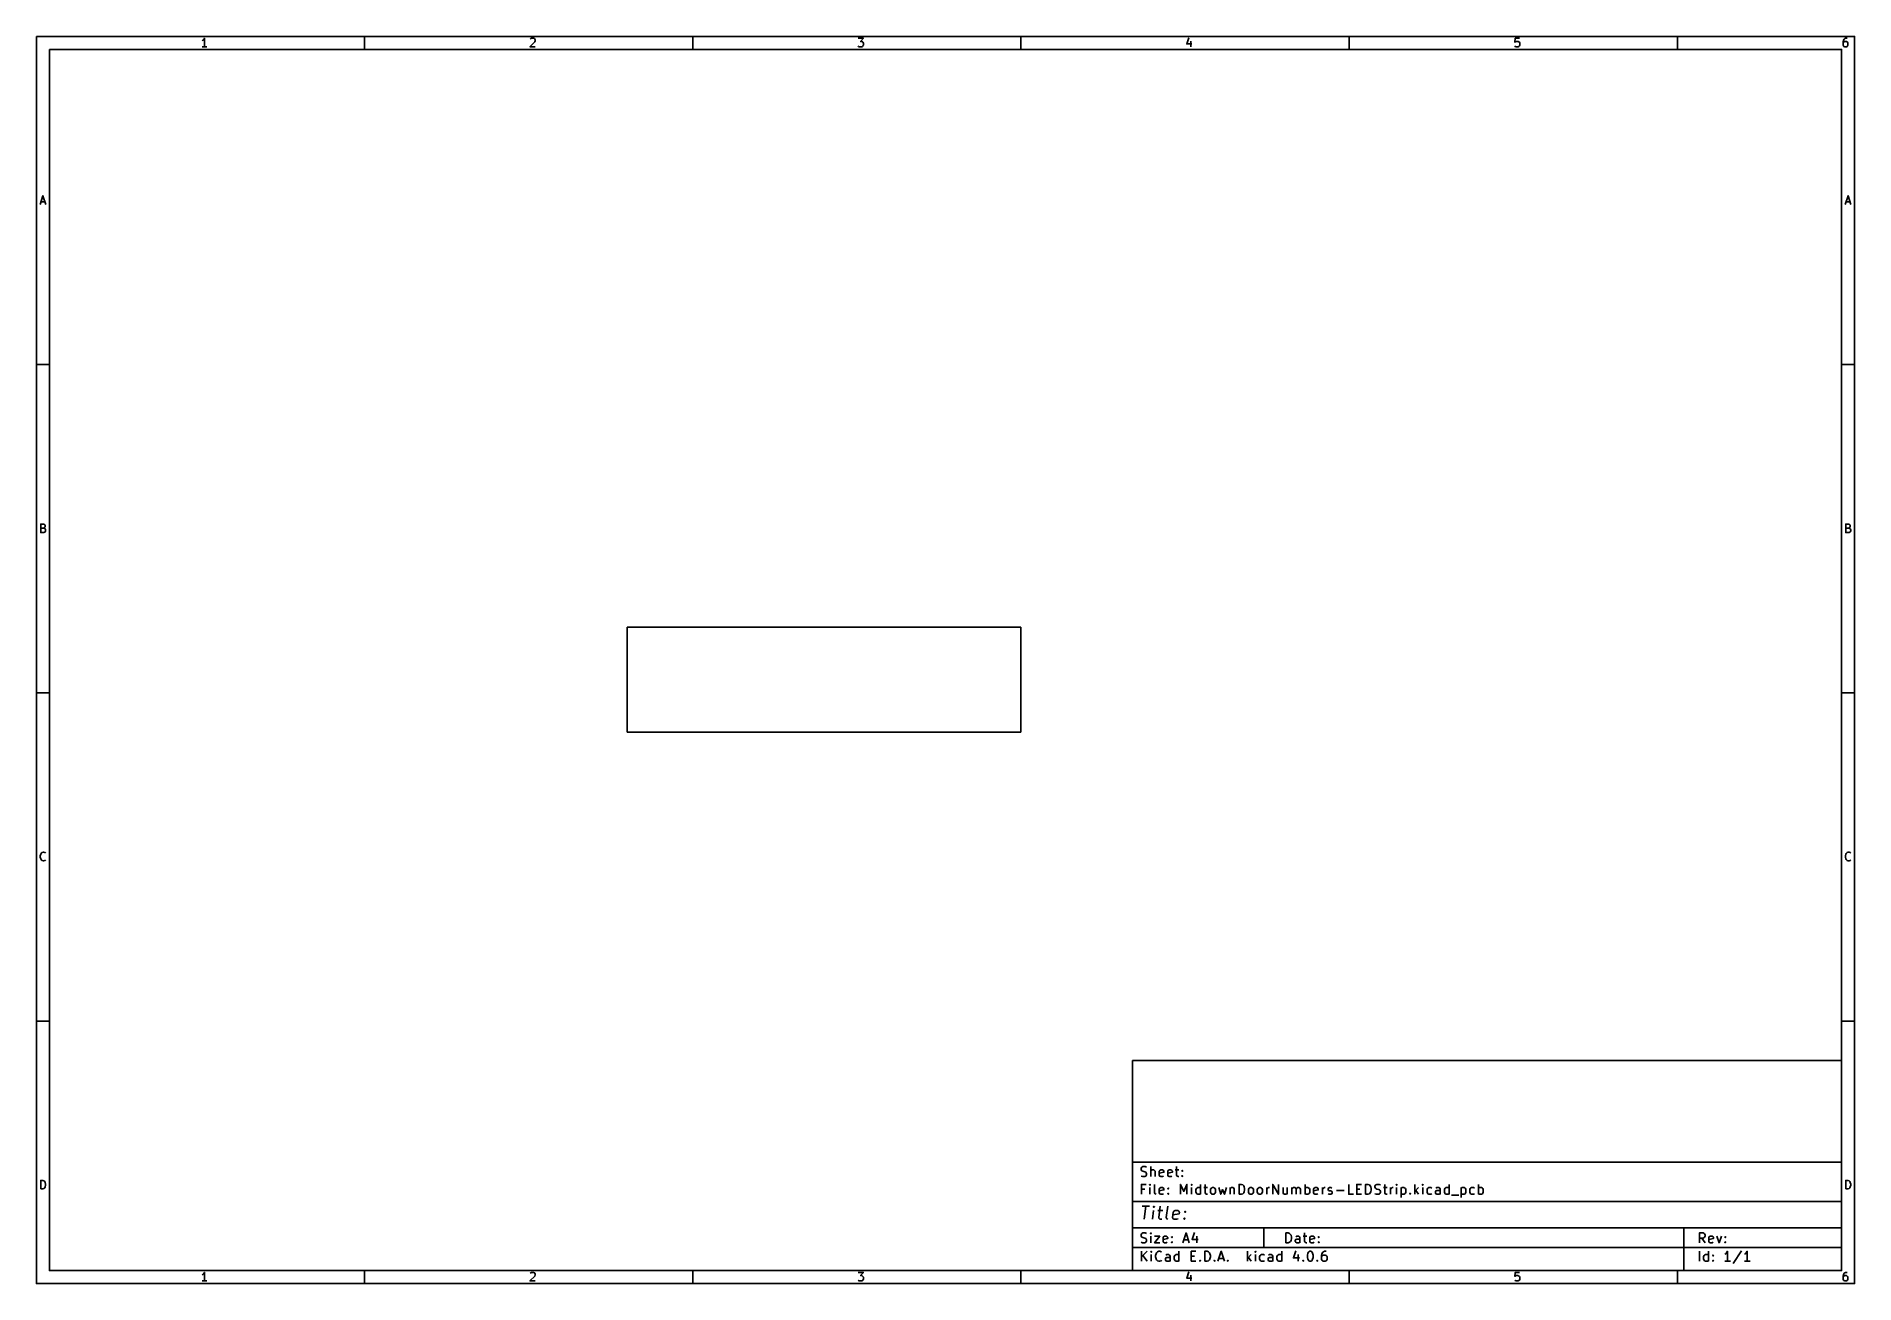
# Model space of a CAD drawing. Extents: x 104 to 2990, y -2062 to -83.
import ezdxf

# ---------------------------------------------------------------- set-up
doc = ezdxf.new("R2010")
doc.units = 0
doc.layers.get('0').update_dxf_attribs({"linetype": 'CONTINUOUS'})

msp = doc.modelspace()

# ---------------------------------------------------------------- linework, layer by layer
at = {"color": 7}
for points in [[(104.166723, -83.166023), (2989.606723, -83.166023), (2989.606723, -2062.408106), (104.166723, -2062.408106)], [(125.000015, -103.999315), (2968.76814, -103.999315), (2968.76814, -2041.574815), (125.000015, -2041.574815)], [(1843.772771, -1708.241883), (2968.773167, -1708.241883), (2968.773167, -2041.57455), (1843.772771, -2041.57455)], [(111.019167, -1912.203883), (111.019167, -1898.657217), (114.247083, -1898.657217), (116.178542, -1899.292217), (117.475, -1900.588675), (118.11, -1901.885133), (118.771458, -1904.451592), (118.771458, -1906.38305), (118.11, -1908.975967), (117.475, -1910.272425), (116.178542, -1911.542425), (114.247083, -1912.203883)], [(2975.636458, -1912.203883), (2975.636458, -1898.657217), (2978.864375, -1898.657217), (2980.795833, -1899.292217), (2982.065833, -1900.588675), (2982.727292, -1901.885133), (2983.362292, -1904.451592), (2983.362292, -1906.38305), (2982.727292, -1908.975967), (2982.065833, -1910.272425), (2980.795833, -1911.542425), (2978.864375, -1912.203883)], [(1970.24625, -1920.5118), (1968.764583, -1919.770967), (1968.02375, -1919.003675), (1967.282917, -1917.522008), (1967.282917, -1913.077008), (1968.02375, -1911.568883), (1968.764583, -1910.82805), (1970.24625, -1910.087217), (1972.46875, -1910.087217), (1973.976875, -1910.82805), (1974.717708, -1911.568883), (1975.458542, -1913.077008), (1975.458542, -1917.522008), (1974.717708, -1919.003675), (1973.976875, -1919.770967), (1972.46875, -1920.5118)], [(2012.658958, -1920.5118), (2012.658958, -1904.874925), (2016.389583, -1904.874925), (2018.612083, -1905.615758), (2020.09375, -1907.123883), (2020.834583, -1908.60555), (2021.575417, -1911.568883), (2021.575417, -1913.817842), (2020.834583, -1916.781175), (2020.09375, -1918.262842), (2018.612083, -1919.770967), (2016.389583, -1920.5118)], [(2030.518333, -1920.5118), (2029.036667, -1919.770967), (2028.295833, -1919.003675), (2027.528542, -1917.522008), (2027.528542, -1913.077008), (2028.295833, -1911.568883), (2029.036667, -1910.82805), (2030.518333, -1910.087217), (2032.740833, -1910.087217), (2034.248958, -1910.82805), (2034.989792, -1911.568883), (2035.730625, -1913.077008), (2035.730625, -1917.522008), (2034.989792, -1919.003675), (2034.248958, -1919.770967), (2032.740833, -1920.5118)], [(2044.647083, -1920.5118), (2043.165417, -1919.770967), (2042.424583, -1919.003675), (2041.68375, -1917.522008), (2041.68375, -1913.077008), (2042.424583, -1911.568883), (2043.165417, -1910.82805), (2044.647083, -1910.087217), (2046.896042, -1910.087217), (2048.377708, -1910.82805), (2049.118542, -1911.568883), (2049.859375, -1913.077008), (2049.859375, -1917.522008), (2049.118542, -1919.003675), (2048.377708, -1919.770967), (2046.896042, -1920.5118)], [(2213.557083, -1920.5118), (2213.557083, -1904.874925), (2217.26125, -1904.874925), (2219.510208, -1905.615758), (2220.991875, -1907.123883), (2221.732708, -1908.60555), (2222.473542, -1911.568883), (2222.473542, -1913.817842), (2221.732708, -1916.781175), (2220.991875, -1918.262842), (2219.510208, -1919.770967), (2217.26125, -1920.5118)], [(2087.059792, -1997.584925), (2087.059792, -1981.974508), (2090.790417, -1981.974508), (2093.012917, -1982.715342), (2094.494583, -1984.197008), (2095.235417, -1985.678675), (2096.002708, -1988.668467), (2096.002708, -1990.890967), (2095.235417, -1993.880758), (2094.494583, -1995.362425), (2093.012917, -1996.844092), (2090.790417, -1997.584925)], [(1958.34, -2026.742008), (1958.34, -2011.131592), (1962.070625, -2011.131592), (1964.293125, -2011.872425), (1965.774792, -2013.354092), (1966.515625, -2014.862217), (1967.282917, -2017.82555), (1967.282917, -2020.04805), (1966.515625, -2023.037842), (1965.774792, -2024.519508), (1964.293125, -2026.001175), (1962.070625, -2026.742008)], [(2125.001042, -2011.131592), (2126.509167, -2011.131592), (2127.990833, -2011.872425), (2128.731667, -2012.613258), (2129.4725, -2014.094925), (2130.213333, -2017.084717), (2130.213333, -2020.815342), (2129.4725, -2023.778675), (2128.731667, -2025.260342), (2127.990833, -2026.001175), (2126.509167, -2026.742008), (2125.001042, -2026.742008), (2123.519375, -2026.001175), (2122.778542, -2025.260342), (2122.037708, -2023.778675), (2121.296875, -2020.815342), (2121.296875, -2017.084717), (2122.037708, -2014.094925), (2122.778542, -2012.613258), (2123.519375, -2011.872425)]]:
    msp.add_lwpolyline(points, close=True, dxfattribs=at)
for points in [[(371.025208, -99.702217), (371.025208, -86.15555), (369.72875, -88.087008), (368.432292, -89.383467), (367.162292, -90.018467)], [(624.99875, -103.988467), (624.99875, -83.165758)], [(887.994583, -87.452008), (888.629583, -86.79055), (889.926042, -86.15555), (893.153958, -86.15555), (894.423958, -86.79055), (895.085417, -87.452008), (895.720417, -88.722008), (895.720417, -90.018467), (895.085417, -91.949925), (887.333125, -99.702217), (895.720417, -99.702217)], [(1145.831042, -103.988467), (1145.831042, -83.165758)], [(1408.165417, -86.15555), (1416.552708, -86.15555), (1412.028333, -91.314925), (1413.98625, -91.314925), (1415.25625, -91.949925), (1415.917708, -92.611383), (1416.552708, -93.881383), (1416.552708, -97.1093), (1415.917708, -98.405758), (1415.25625, -99.040758), (1413.98625, -99.702217), (1410.096875, -99.702217), (1408.826875, -99.040758), (1408.165417, -98.405758)], [(1666.663333, -103.988467), (1666.663333, -83.165758)], [(1932.860625, -85.52055), (1929.659167, -95.177842), (1938.02, -95.177842)], [(2187.495625, -103.988467), (2187.495625, -83.165758)], [(2457.582292, -86.15555), (2451.126458, -86.15555), (2450.491458, -92.611383), (2451.126458, -91.949925), (2452.422917, -91.314925), (2455.650833, -91.314925), (2456.920833, -91.949925), (2457.582292, -92.611383), (2458.217292, -93.881383), (2458.217292, -97.1093), (2457.582292, -98.405758), (2456.920833, -99.040758), (2455.650833, -99.702217), (2452.422917, -99.702217), (2451.126458, -99.040758), (2450.491458, -98.405758)], [(2708.327917, -103.988467), (2708.327917, -83.165758)], [(2977.753125, -86.15555), (2975.186667, -86.15555), (2973.890208, -86.79055), (2973.255208, -87.452008), (2971.95875, -89.383467), (2971.32375, -91.949925), (2971.32375, -97.1093), (2971.95875, -98.405758), (2972.59375, -99.040758), (2973.890208, -99.702217), (2976.483125, -99.702217), (2977.753125, -99.040758), (2978.414583, -98.405758), (2979.049583, -97.1093), (2979.049583, -93.881383), (2978.414583, -92.611383), (2977.753125, -91.949925), (2976.483125, -91.314925), (2973.890208, -91.314925), (2972.59375, -91.949925), (2971.95875, -92.611383), (2971.32375, -93.881383)], [(374.888125, -99.702217), (367.162292, -99.702217)], [(1936.088542, -90.679925), (1936.088542, -99.702217)], [(110.066667, -349.707008), (114.564583, -336.160342), (119.088958, -349.707008)], [(111.336667, -345.817633), (117.7925, -345.817633)], [(2974.6575, -349.707008), (2979.181875, -336.160342), (2983.679792, -349.707008)], [(2975.953958, -345.817633), (2982.409792, -345.817633)], [(104.166458, -603.99805), (124.989167, -603.99805)], [(2989.58, -603.99805), (2968.757292, -603.99805)], [(115.543542, -863.448467), (117.475, -864.083467), (118.11, -864.718467), (118.771458, -866.014925), (118.771458, -867.946383), (118.11, -869.242842), (117.475, -869.877842), (116.178542, -870.5393), (111.019167, -870.5393), (111.019167, -856.992633), (115.543542, -856.992633), (116.84, -857.627633), (117.475, -858.289092), (118.11, -859.559092), (118.11, -860.85555), (117.475, -862.152008), (116.84, -862.787008), (115.543542, -863.448467), (111.019167, -863.448467)], [(2980.134375, -863.448467), (2982.065833, -864.083467), (2982.727292, -864.718467), (2983.362292, -866.014925), (2983.362292, -867.946383), (2982.727292, -869.242842), (2982.065833, -869.877842), (2980.795833, -870.5393), (2975.636458, -870.5393), (2975.636458, -856.992633), (2980.134375, -856.992633), (2981.430833, -857.627633), (2982.065833, -858.289092), (2982.727292, -859.559092), (2982.727292, -860.85555), (2982.065833, -862.152008), (2981.430833, -862.787008), (2980.134375, -863.448467), (2975.636458, -863.448467)], [(1041.664583, -1020.663883), (1041.664583, -1187.324925)], [(1041.664583, -1020.663883), (1666.663333, -1020.663883)], [(1666.663333, -1187.324925), (1666.663333, -1020.663883)], [(104.166458, -1124.830342), (124.989167, -1124.830342)], [(2989.58, -1124.830342), (2968.757292, -1124.830342)], [(1041.664583, -1187.324925), (1666.663333, -1187.324925)], [(118.771458, -1390.075133), (118.11, -1390.710133), (116.178542, -1391.371592), (114.882083, -1391.371592), (112.950625, -1390.710133), (111.680625, -1389.440133), (111.019167, -1388.143675), (110.384167, -1385.550758), (110.384167, -1383.6193), (111.019167, -1381.052842), (111.680625, -1379.756383), (112.950625, -1378.459925), (114.882083, -1377.824925), (116.178542, -1377.824925), (118.11, -1378.459925), (118.771458, -1379.121383)], [(2983.362292, -1390.075133), (2982.727292, -1390.710133), (2980.795833, -1391.371592), (2979.499375, -1391.371592), (2977.567917, -1390.710133), (2976.271458, -1389.440133), (2975.636458, -1388.143675), (2974.975, -1385.550758), (2974.975, -1383.6193), (2975.636458, -1381.052842), (2976.271458, -1379.756383), (2977.567917, -1378.459925), (2979.499375, -1377.824925), (2980.795833, -1377.824925), (2982.727292, -1378.459925), (2983.362292, -1379.121383)], [(104.166458, -1645.662633), (124.989167, -1645.662633)], [(2989.58, -1645.662633), (2968.757292, -1645.662633)], [(1843.748958, -1869.685342), (2968.757292, -1869.685342)], [(1857.163333, -1891.645758), (1859.385833, -1892.386592), (1863.116458, -1892.386592), (1864.598125, -1891.645758), (1865.338958, -1890.878467), (1866.079792, -1889.3968), (1866.079792, -1887.915133), (1865.338958, -1886.433467), (1864.598125, -1885.692633), (1863.116458, -1884.9518), (1860.126667, -1884.184508), (1858.645, -1883.443675), (1857.904167, -1882.702842), (1857.163333, -1881.221175), (1857.163333, -1879.739508), (1857.904167, -1878.231383), (1858.645, -1877.49055), (1860.126667, -1876.749717), (1863.857292, -1876.749717), (1866.079792, -1877.49055)], [(1872.77375, -1892.386592), (1872.77375, -1876.749717)], [(1879.467708, -1892.386592), (1879.467708, -1884.184508), (1878.726875, -1882.702842), (1877.245208, -1881.962008), (1875.022708, -1881.962008), (1873.514583, -1882.702842), (1872.77375, -1883.443675)], [(1892.855625, -1891.645758), (1891.373958, -1892.386592), (1888.410625, -1892.386592), (1886.9025, -1891.645758), (1886.161667, -1890.137633), (1886.161667, -1884.184508), (1886.9025, -1882.702842), (1888.410625, -1881.962008), (1891.373958, -1881.962008), (1892.855625, -1882.702842), (1893.622917, -1884.184508), (1893.622917, -1885.692633), (1886.161667, -1887.1743)], [(1906.27, -1891.645758), (1904.761875, -1892.386592), (1901.798542, -1892.386592), (1900.316875, -1891.645758), (1899.576042, -1890.137633), (1899.576042, -1884.184508), (1900.316875, -1882.702842), (1901.798542, -1881.962008), (1904.761875, -1881.962008), (1906.27, -1882.702842), (1907.010833, -1884.184508), (1907.010833, -1885.692633), (1899.576042, -1887.1743)], [(1911.455833, -1881.962008), (1917.408958, -1881.962008)], [(1913.704792, -1876.749717), (1913.704792, -1890.137633), (1914.445625, -1891.645758), (1915.927292, -1892.386592), (1917.408958, -1892.386592)], [(1922.62125, -1882.702842), (1923.362083, -1883.443675), (1922.62125, -1884.184508), (1921.880417, -1883.443675), (1922.62125, -1882.702842), (1922.62125, -1884.184508)], [(1922.62125, -1890.878467), (1923.362083, -1891.645758), (1922.62125, -1892.386592), (1921.880417, -1891.645758), (1922.62125, -1890.878467), (1922.62125, -1892.386592)], [(1843.748958, -1932.179925), (2968.757292, -1932.179925)], [(1857.904167, -1920.5118), (1857.904167, -1904.874925), (1865.338958, -1904.874925)], [(1863.116458, -1912.309717), (1857.904167, -1912.309717)], [(1871.292083, -1904.874925), (1870.55125, -1905.615758), (1871.292083, -1906.356592), (1872.032917, -1905.615758), (1871.292083, -1904.874925), (1871.292083, -1906.356592)], [(1871.292083, -1920.5118), (1871.292083, -1910.087217)], [(1880.949375, -1920.5118), (1879.467708, -1919.770967), (1878.726875, -1918.262842), (1878.726875, -1904.874925)], [(1892.855625, -1919.770967), (1891.373958, -1920.5118), (1888.410625, -1920.5118), (1886.9025, -1919.770967), (1886.161667, -1918.262842), (1886.161667, -1912.309717), (1886.9025, -1910.82805), (1888.410625, -1910.087217), (1891.373958, -1910.087217), (1892.855625, -1910.82805), (1893.622917, -1912.309717), (1893.622917, -1913.817842), (1886.161667, -1915.299508)], [(1900.316875, -1910.82805), (1901.057708, -1911.568883), (1900.316875, -1912.309717), (1899.576042, -1911.568883), (1900.316875, -1910.82805), (1900.316875, -1912.309717)], [(1900.316875, -1919.003675), (1901.057708, -1919.770967), (1900.316875, -1920.5118), (1899.576042, -1919.770967), (1900.316875, -1919.003675), (1900.316875, -1920.5118)], [(1919.657917, -1920.5118), (1919.657917, -1904.874925), (1924.870208, -1916.040342), (1930.056042, -1904.874925), (1930.056042, -1920.5118)], [(1937.517292, -1904.874925), (1936.776458, -1905.615758), (1937.517292, -1906.356592), (1938.258125, -1905.615758), (1937.517292, -1904.874925), (1937.517292, -1906.356592)], [(1937.517292, -1920.5118), (1937.517292, -1910.087217)], [(1951.646042, -1919.770967), (1950.164375, -1920.5118), (1947.174583, -1920.5118), (1945.692917, -1919.770967), (1944.952083, -1919.003675), (1944.21125, -1917.522008), (1944.21125, -1913.077008), (1944.952083, -1911.568883), (1945.692917, -1910.82805), (1947.174583, -1910.087217), (1950.164375, -1910.087217), (1951.646042, -1910.82805)], [(1951.646042, -1920.5118), (1951.646042, -1904.874925)], [(1956.858333, -1910.087217), (1962.811458, -1910.087217)], [(1959.080833, -1904.874925), (1959.080833, -1918.262842), (1959.821667, -1919.770967), (1961.329792, -1920.5118), (1962.811458, -1920.5118)], [(1980.670833, -1910.087217), (1983.634167, -1920.5118), (1986.623958, -1913.077008), (1989.587292, -1920.5118), (1992.577083, -1910.087217)], [(1998.530208, -1910.087217), (1998.530208, -1920.5118)], [(1998.530208, -1911.568883), (1999.271042, -1910.82805), (2000.752708, -1910.087217), (2002.975208, -1910.087217), (2004.483333, -1910.82805), (2005.224167, -1912.309717), (2005.224167, -1920.5118)], [(2056.553333, -1920.5118), (2056.553333, -1910.087217)], [(2056.553333, -1913.077008), (2057.294167, -1911.568883), (2058.035, -1910.82805), (2059.543125, -1910.087217), (2061.024792, -1910.087217)], [(2066.237083, -1920.5118), (2066.237083, -1904.874925), (2075.153542, -1920.5118), (2075.153542, -1904.874925)], [(2082.588333, -1910.087217), (2082.588333, -1918.262842), (2083.355625, -1919.770967), (2084.837292, -1920.5118), (2087.059792, -1920.5118), (2088.541458, -1919.770967), (2089.282292, -1919.003675)], [(2089.282292, -1910.087217), (2089.282292, -1920.5118)], [(2096.743542, -1920.5118), (2096.743542, -1910.087217)], [(2096.743542, -1911.568883), (2097.484375, -1910.82805), (2098.966042, -1910.087217), (2101.188542, -1910.087217), (2102.696667, -1910.82805), (2103.4375, -1912.309717), (2103.4375, -1920.5118)], [(2103.4375, -1912.309717), (2104.178333, -1910.82805), (2105.66, -1910.087217), (2107.908958, -1910.087217), (2109.390625, -1910.82805), (2110.131458, -1912.309717), (2110.131458, -1920.5118)], [(2117.56625, -1920.5118), (2117.56625, -1904.874925)], [(2117.56625, -1910.82805), (2119.047917, -1910.087217), (2122.037708, -1910.087217), (2123.519375, -1910.82805), (2124.260208, -1911.568883), (2125.001042, -1913.077008), (2125.001042, -1917.522008), (2124.260208, -1919.003675), (2123.519375, -1919.770967), (2122.037708, -1920.5118), (2119.047917, -1920.5118), (2117.56625, -1919.770967)], [(2137.648125, -1919.770967), (2136.166458, -1920.5118), (2133.203125, -1920.5118), (2131.695, -1919.770967), (2130.954167, -1918.262842), (2130.954167, -1912.309717), (2131.695, -1910.82805), (2133.203125, -1910.087217), (2136.166458, -1910.087217), (2137.648125, -1910.82805), (2138.415417, -1912.309717), (2138.415417, -1913.817842), (2130.954167, -1915.299508)], [(2145.109375, -1920.5118), (2145.109375, -1910.087217)], [(2145.109375, -1913.077008), (2145.850208, -1911.568883), (2146.591042, -1910.82805), (2148.072708, -1910.087217), (2149.554375, -1910.087217)], [(2154.025833, -1919.770967), (2155.5075, -1920.5118), (2158.497292, -1920.5118), (2159.978958, -1919.770967), (2160.719792, -1918.262842), (2160.719792, -1917.522008), (2159.978958, -1916.040342), (2158.497292, -1915.299508), (2156.248333, -1915.299508), (2154.766667, -1914.558675), (2154.025833, -1913.077008), (2154.025833, -1912.309717), (2154.766667, -1910.82805), (2156.248333, -1910.087217), (2158.497292, -1910.087217), (2159.978958, -1910.82805)], [(2167.41375, -1914.558675), (2179.32, -1914.558675)], [(2194.216042, -1920.5118), (2186.754792, -1920.5118), (2186.754792, -1904.874925)], [(2206.863125, -1920.5118), (2199.401875, -1920.5118), (2199.401875, -1904.874925), (2206.863125, -1904.874925)], [(2199.401875, -1912.309717), (2204.614167, -1912.309717)], [(2228.426667, -1919.770967), (2230.675625, -1920.5118), (2234.379792, -1920.5118), (2235.861458, -1919.770967), (2236.62875, -1919.003675), (2237.369583, -1917.522008), (2237.369583, -1916.040342), (2236.62875, -1914.558675), (2235.861458, -1913.817842), (2234.379792, -1913.077008), (2231.416458, -1912.309717), (2229.908333, -1911.568883), (2229.1675, -1910.82805), (2228.426667, -1909.346383), (2228.426667, -1907.864717), (2229.1675, -1906.356592), (2229.908333, -1905.615758), (2231.416458, -1904.874925), (2235.120625, -1904.874925), (2237.369583, -1905.615758)], [(2241.814583, -1910.087217), (2247.767708, -1910.087217)], [(2244.063542, -1904.874925), (2244.063542, -1918.262842), (2244.804375, -1919.770967), (2246.286042, -1920.5118), (2247.767708, -1920.5118)], [(2252.98, -1920.5118), (2252.98, -1910.087217)], [(2252.98, -1913.077008), (2253.720833, -1911.568883), (2254.461667, -1910.82805), (2255.969792, -1910.087217), (2257.451458, -1910.087217)], [(2262.66375, -1904.874925), (2261.922917, -1905.615758), (2262.66375, -1906.356592), (2263.404583, -1905.615758), (2262.66375, -1904.874925), (2262.66375, -1906.356592)], [(2262.66375, -1920.5118), (2262.66375, -1910.087217)], [(2270.098542, -1910.087217), (2270.098542, -1925.724092)], [(2270.098542, -1910.82805), (2271.580208, -1910.087217), (2274.57, -1910.087217), (2276.051667, -1910.82805), (2276.7925, -1911.568883), (2277.533333, -1913.077008), (2277.533333, -1917.522008), (2276.7925, -1919.003675), (2276.051667, -1919.770967), (2274.57, -1920.5118), (2271.580208, -1920.5118), (2270.098542, -1919.770967)], [(2284.227292, -1919.003675), (2284.968125, -1919.770967), (2284.227292, -1920.5118), (2283.486458, -1919.770967), (2284.227292, -1919.003675), (2284.227292, -1920.5118)], [(2291.688542, -1920.5118), (2291.688542, -1904.874925)], [(2297.641667, -1910.087217), (2291.688542, -1916.040342)], [(2293.170208, -1914.558675), (2297.641667, -1920.5118)], [(2304.335625, -1904.874925), (2303.568333, -1905.615758), (2304.335625, -1906.356592), (2305.076458, -1905.615758), (2304.335625, -1904.874925), (2304.335625, -1906.356592)], [(2304.335625, -1920.5118), (2304.335625, -1910.087217)], [(2318.464375, -1919.770967), (2316.982708, -1920.5118), (2313.992917, -1920.5118), (2312.51125, -1919.770967), (2311.770417, -1919.003675), (2311.029583, -1917.522008), (2311.029583, -1913.077008), (2311.770417, -1911.568883), (2312.51125, -1910.82805), (2313.992917, -1910.087217), (2316.982708, -1910.087217), (2318.464375, -1910.82805)], [(2331.852292, -1919.770967), (2330.370625, -1920.5118), (2326.64, -1920.5118), (2325.158333, -1919.770967), (2324.4175, -1918.262842), (2324.4175, -1916.781175), (2325.158333, -1915.299508), (2326.64, -1914.558675), (2330.370625, -1914.558675), (2331.852292, -1913.817842)], [(2331.852292, -1920.5118), (2331.852292, -1912.309717), (2331.111458, -1910.82805), (2329.629792, -1910.087217), (2326.64, -1910.087217), (2325.158333, -1910.82805)], [(2345.981042, -1919.770967), (2344.499375, -1920.5118), (2341.536042, -1920.5118), (2340.027917, -1919.770967), (2339.287083, -1919.003675), (2338.54625, -1917.522008), (2338.54625, -1913.077008), (2339.287083, -1911.568883), (2340.027917, -1910.82805), (2341.536042, -1910.087217), (2344.499375, -1910.087217), (2345.981042, -1910.82805)], [(2345.981042, -1920.5118), (2345.981042, -1904.874925)], [(2349.711667, -1921.993467), (2361.617917, -1921.993467)], [(2365.348542, -1910.087217), (2365.348542, -1925.724092)], [(2365.348542, -1910.82805), (2366.830208, -1910.087217), (2369.793542, -1910.087217), (2371.301667, -1910.82805), (2372.0425, -1911.568883), (2372.783333, -1913.077008), (2372.783333, -1917.522008), (2372.0425, -1919.003675), (2371.301667, -1919.770967), (2369.793542, -1920.5118), (2366.830208, -1920.5118), (2365.348542, -1919.770967)], [(2386.17125, -1919.770967), (2384.689583, -1920.5118), (2381.699792, -1920.5118), (2380.218125, -1919.770967), (2379.477292, -1919.003675), (2378.736458, -1917.522008), (2378.736458, -1913.077008), (2379.477292, -1911.568883), (2380.218125, -1910.82805), (2381.699792, -1910.087217), (2384.689583, -1910.087217), (2386.17125, -1910.82805)], [(2392.865208, -1920.5118), (2392.865208, -1904.874925)], [(2392.865208, -1910.82805), (2394.346875, -1910.087217), (2397.336667, -1910.087217), (2398.818333, -1910.82805), (2399.559167, -1911.568883), (2400.3, -1913.077008), (2400.3, -1917.522008), (2399.559167, -1919.003675), (2398.818333, -1919.770967), (2397.336667, -1920.5118), (2394.346875, -1920.5118), (2392.865208, -1919.770967)], [(1858.883125, -1939.535342), (1870.789375, -1939.535342)], [(1862.243333, -1960.35805), (1864.83625, -1939.535342)], [(1875.128542, -1960.35805), (1876.874792, -1946.467425)], [(1877.747917, -1939.535342), (1876.610208, -1940.5143), (1877.483333, -1941.519717), (1878.594583, -1940.5143), (1877.747917, -1939.535342), (1877.483333, -1941.519717)], [(1883.806875, -1946.467425), (1891.744375, -1946.467425)], [(1887.669792, -1939.535342), (1885.420833, -1957.394717), (1886.161667, -1959.379092), (1888.040208, -1960.35805), (1890.024583, -1960.35805)], [(1899.946458, -1960.35805), (1898.067917, -1959.379092), (1897.327083, -1957.394717), (1899.576042, -1939.535342)], [(1915.927292, -1959.379092), (1913.837083, -1960.35805), (1909.868333, -1960.35805), (1907.989792, -1959.379092), (1907.248958, -1957.394717), (1908.254375, -1949.457217), (1909.471458, -1947.472842), (1911.588125, -1946.467425), (1915.556875, -1946.467425), (1917.408958, -1947.472842), (1918.17625, -1949.457217), (1917.911667, -1951.441592), (1907.751667, -1953.425967)], [(1925.981458, -1958.373675), (1926.854583, -1959.379092), (1925.716875, -1960.35805), (1924.870208, -1959.379092), (1925.981458, -1958.373675), (1925.716875, -1960.35805)], [(1927.330833, -1947.472842), (1928.203958, -1948.4518), (1927.092708, -1949.457217), (1926.219583, -1948.4518), (1927.330833, -1947.472842), (1927.092708, -1949.457217)], [(1843.748958, -1973.8518), (2968.757292, -1973.8518)], [(1857.163333, -1996.844092), (1859.385833, -1997.584925), (1863.116458, -1997.584925), (1864.598125, -1996.844092), (1865.338958, -1996.103258), (1866.079792, -1994.621592), (1866.079792, -1993.113467), (1865.338958, -1991.6318), (1864.598125, -1990.890967), (1863.116458, -1990.150133), (1860.126667, -1989.4093), (1858.645, -1988.668467), (1857.904167, -1987.927633), (1857.163333, -1986.419508), (1857.163333, -1984.937842), (1857.904167, -1983.456175), (1858.645, -1982.715342), (1860.126667, -1981.974508), (1863.857292, -1981.974508), (1866.079792, -1982.715342)], [(1872.77375, -1981.974508), (1872.032917, -1982.715342), (1872.77375, -1983.456175), (1873.514583, -1982.715342), (1872.77375, -1981.974508), (1872.77375, -1983.456175)], [(1872.77375, -1997.584925), (1872.77375, -1987.160342)], [(1878.726875, -1987.160342), (1886.9025, -1987.160342), (1878.726875, -1997.584925), (1886.9025, -1997.584925)], [(1898.80875, -1996.844092), (1897.327083, -1997.584925), (1894.36375, -1997.584925), (1892.855625, -1996.844092), (1892.114792, -1995.362425), (1892.114792, -1989.4093), (1892.855625, -1987.927633), (1894.36375, -1987.160342), (1897.327083, -1987.160342), (1898.80875, -1987.927633), (1899.576042, -1989.4093), (1899.576042, -1990.890967), (1892.114792, -1992.372633)], [(1906.27, -1987.927633), (1907.010833, -1988.668467), (1906.27, -1989.4093), (1905.502708, -1988.668467), (1906.27, -1987.927633), (1906.27, -1989.4093)], [(1923.362083, -1997.584925), (1928.574375, -1981.974508), (1933.786667, -1997.584925)], [(1941.962292, -1981.207217), (1938.258125, -1992.372633), (1947.915417, -1992.372633)], [(1945.692917, -1987.160342), (1945.692917, -1997.584925)], [(2052.081875, -1973.8518), (2052.081875, -2005.099092)], [(2109.390625, -1996.844092), (2107.908958, -1997.584925), (2104.178333, -1997.584925), (2102.696667, -1996.844092), (2101.955833, -1995.362425), (2101.955833, -1993.880758), (2102.696667, -1992.372633), (2104.178333, -1991.6318), (2107.908958, -1991.6318), (2109.390625, -1990.890967)], [(2109.390625, -1997.584925), (2109.390625, -1989.4093), (2108.649792, -1987.927633), (2107.141667, -1987.160342), (2104.178333, -1987.160342), (2102.696667, -1987.927633)], [(2114.602917, -1987.160342), (2120.556042, -1987.160342)], [(2116.825417, -1981.974508), (2116.825417, -1995.362425), (2117.56625, -1996.844092), (2119.047917, -1997.584925), (2120.556042, -1997.584925)], [(2131.695, -1996.844092), (2130.213333, -1997.584925), (2127.25, -1997.584925), (2125.741875, -1996.844092), (2125.001042, -1995.362425), (2125.001042, -1989.4093), (2125.741875, -1987.927633), (2127.25, -1987.160342), (2130.213333, -1987.160342), (2131.695, -1987.927633), (2132.462292, -1989.4093), (2132.462292, -1990.890967), (2125.001042, -1992.372633)], [(2139.15625, -1987.927633), (2139.897083, -1988.668467), (2139.15625, -1989.4093), (2138.415417, -1988.668467), (2139.15625, -1987.927633), (2139.15625, -1989.4093)], [(2718.7525, -1973.8518), (2718.7525, -2041.558675)], [(2743.305833, -1997.584925), (2743.305833, -1981.974508), (2749.258958, -1981.974508), (2750.740625, -1982.715342), (2751.507917, -1983.456175), (2752.24875, -1984.937842), (2752.24875, -1987.160342), (2751.507917, -1988.668467), (2750.740625, -1989.4093), (2749.258958, -1990.150133), (2743.305833, -1990.150133)], [(2752.24875, -1997.584925), (2747.036458, -1990.150133)], [(2764.895833, -1996.844092), (2763.414167, -1997.584925), (2760.424375, -1997.584925), (2758.942708, -1996.844092), (2758.201875, -1995.362425), (2758.201875, -1989.4093), (2758.942708, -1987.927633), (2760.424375, -1987.160342), (2763.414167, -1987.160342), (2764.895833, -1987.927633), (2765.636667, -1989.4093), (2765.636667, -1990.890967), (2758.201875, -1992.372633)], [(2770.848958, -1987.160342), (2774.553125, -1997.584925), (2778.28375, -1987.160342)], [(2784.236875, -1987.927633), (2784.977708, -1988.668467), (2784.236875, -1989.4093), (2783.496042, -1988.668467), (2784.236875, -1987.927633), (2784.236875, -1989.4093)], [(1843.748958, -2005.099092), (2968.757292, -2005.099092)], [(1857.904167, -2026.742008), (1857.904167, -2011.131592)], [(1866.820625, -2011.131592), (1857.904167, -2020.04805)], [(1866.820625, -2026.742008), (1860.126667, -2017.82555)], [(1873.514583, -2011.131592), (1872.77375, -2011.872425), (1873.514583, -2012.613258), (1874.255417, -2011.872425), (1873.514583, -2011.131592), (1873.514583, -2012.613258)], [(1873.514583, -2026.742008), (1873.514583, -2016.343883)], [(1889.892292, -2025.260342), (1889.151458, -2026.001175), (1886.9025, -2026.742008), (1885.420833, -2026.742008), (1883.198333, -2026.001175), (1881.716667, -2024.519508), (1880.949375, -2023.037842), (1880.208542, -2020.04805), (1880.208542, -2017.82555), (1880.949375, -2014.862217), (1881.716667, -2013.354092), (1883.198333, -2011.872425), (1885.420833, -2011.131592), (1886.9025, -2011.131592), (1889.151458, -2011.872425), (1889.892292, -2012.613258)], [(1903.280208, -2026.742008), (1903.280208, -2018.566383), (1902.539375, -2017.084717), (1901.057708, -2016.343883), (1898.067917, -2016.343883), (1896.58625, -2017.084717)], [(1906.27, -1996.103258), (1907.010833, -1996.844092), (1906.27, -1997.584925), (1905.502708, -1996.844092), (1906.27, -1996.103258), (1906.27, -1997.584925)], [(1917.408958, -2026.001175), (1915.927292, -2026.742008), (1912.963958, -2026.742008), (1911.455833, -2026.001175), (1910.715, -2025.260342), (1909.974167, -2023.778675), (1909.974167, -2019.307217), (1910.715, -2017.82555), (1911.455833, -2017.084717), (1912.963958, -2016.343883), (1915.927292, -2016.343883), (1917.408958, -2017.084717)], [(1917.408958, -2026.742008), (1917.408958, -2011.131592)], [(1924.870208, -1993.113467), (1932.305, -1993.113467)], [(1944.21125, -2026.742008), (1936.776458, -2026.742008), (1936.776458, -2011.131592), (1944.21125, -2011.131592)], [(1936.776458, -2018.566383), (1941.962292, -2018.566383)], [(1979.189167, -2026.742008), (1984.375, -2011.131592), (1989.587292, -2026.742008)], [(2026.046875, -2026.742008), (2026.046875, -2011.131592)], [(2032, -2016.343883), (2026.046875, -2022.297008)], [(2038.693958, -2011.131592), (2037.953125, -2011.872425), (2038.693958, -2012.613258), (2039.434792, -2011.872425), (2038.693958, -2011.131592), (2038.693958, -2012.613258)], [(2038.693958, -2026.742008), (2038.693958, -2016.343883)], [(2052.849167, -2026.001175), (2051.341042, -2026.742008), (2048.377708, -2026.742008), (2046.896042, -2026.001175), (2046.12875, -2025.260342), (2045.387917, -2023.778675), (2045.387917, -2019.307217), (2046.12875, -2017.82555), (2046.896042, -2017.084717), (2048.377708, -2016.343883), (2051.341042, -2016.343883), (2052.849167, -2017.084717)], [(2066.237083, -2026.742008), (2066.237083, -2018.566383), (2065.49625, -2017.084717), (2063.988125, -2016.343883), (2061.024792, -2016.343883), (2059.543125, -2017.084717)], [(2080.365833, -2026.001175), (2078.884167, -2026.742008), (2075.894375, -2026.742008), (2074.412708, -2026.001175), (2073.671875, -2025.260342), (2072.931042, -2023.778675), (2072.931042, -2019.307217), (2073.671875, -2017.82555), (2074.412708, -2017.084717), (2075.894375, -2016.343883), (2078.884167, -2016.343883), (2080.365833, -2017.084717)], [(2080.365833, -2026.742008), (2080.365833, -2011.131592)], [(2102.696667, -2010.390758), (2098.966042, -2021.556175), (2108.649792, -2021.556175)], [(2106.400833, -2016.343883), (2106.400833, -2026.742008)], [(2139.15625, -1996.103258), (2139.897083, -1996.844092), (2139.15625, -1997.584925), (2138.415417, -1996.844092), (2139.15625, -1996.103258), (2139.15625, -1997.584925)], [(2151.0625, -2011.131592), (2148.072708, -2011.131592), (2146.591042, -2011.872425), (2145.850208, -2012.613258), (2144.342083, -2014.862217), (2143.60125, -2017.82555), (2143.60125, -2023.778675), (2144.342083, -2025.260342), (2145.109375, -2026.001175), (2146.591042, -2026.742008), (2149.554375, -2026.742008), (2151.0625, -2026.001175), (2151.803333, -2025.260342), (2152.544167, -2023.778675), (2152.544167, -2020.04805), (2151.803333, -2018.566383), (2151.0625, -2017.82555), (2149.554375, -2017.084717), (2146.591042, -2017.084717), (2145.109375, -2017.82555), (2144.342083, -2018.566383), (2143.60125, -2020.04805)], [(2743.305833, -2026.742008), (2743.305833, -2011.131592)], [(2757.461042, -2026.001175), (2755.952917, -2026.742008), (2752.989583, -2026.742008), (2751.507917, -2026.001175), (2750.740625, -2025.260342), (2749.999792, -2023.778675), (2749.999792, -2019.307217), (2750.740625, -2017.82555), (2751.507917, -2017.084717), (2752.989583, -2016.343883), (2755.952917, -2016.343883), (2757.461042, -2017.084717)], [(2757.461042, -2026.742008), (2757.461042, -2011.131592)], [(2764.895833, -2017.084717), (2765.636667, -2017.82555), (2764.895833, -2018.566383), (2764.155, -2017.82555), (2764.895833, -2017.084717), (2764.895833, -2018.566383)], [(2784.236875, -1996.103258), (2784.977708, -1996.844092), (2784.236875, -1997.584925), (2783.496042, -1996.844092), (2784.236875, -1996.103258), (2784.236875, -1997.584925)], [(2787.9675, -2026.742008), (2787.9675, -2011.131592), (2786.459375, -2013.354092), (2784.977708, -2014.862217), (2783.496042, -2015.60305)], [(2810.271875, -2010.390758), (2796.883958, -2030.472633)], [(2819.214792, -2026.742008), (2819.214792, -2011.131592), (2817.706667, -2013.354092), (2816.225, -2014.862217), (2814.743333, -2015.60305)], [(371.025208, -2058.095133), (371.025208, -2044.574925), (369.72875, -2046.506383), (368.432292, -2047.776383), (367.162292, -2048.437842)], [(624.99875, -2041.558675), (624.99875, -2062.381383)], [(887.994583, -2045.844925), (888.629583, -2045.209925), (889.926042, -2044.574925), (893.153958, -2044.574925), (894.423958, -2045.209925), (895.085417, -2045.844925), (895.720417, -2047.141383), (895.720417, -2048.437842), (895.085417, -2050.3693), (887.333125, -2058.095133), (895.720417, -2058.095133)], [(1145.831042, -2041.558675), (1145.831042, -2062.381383)], [(1408.165417, -2044.574925), (1416.552708, -2044.574925), (1412.028333, -2049.707842), (1413.98625, -2049.707842), (1415.25625, -2050.3693), (1415.917708, -2051.0043), (1416.552708, -2052.300758), (1416.552708, -2055.528675), (1415.917708, -2056.825133), (1415.25625, -2057.460133), (1413.98625, -2058.095133), (1410.096875, -2058.095133), (1408.826875, -2057.460133), (1408.165417, -2056.825133)], [(1666.663333, -2041.558675), (1666.663333, -2062.381383)], [(1903.280208, -2026.001175), (1901.798542, -2026.742008), (1898.067917, -2026.742008), (1896.58625, -2026.001175), (1895.845417, -2024.519508), (1895.845417, -2023.037842), (1896.58625, -2021.556175), (1898.067917, -2020.815342), (1901.798542, -2020.815342), (1903.280208, -2020.04805)], [(1932.860625, -2043.913467), (1929.659167, -2053.597217), (1938.02, -2053.597217)], [(1950.905208, -2025.260342), (1951.646042, -2026.001175), (1950.905208, -2026.742008), (1950.164375, -2026.001175), (1950.905208, -2025.260342), (1950.905208, -2026.742008)], [(1973.976875, -2025.260342), (1974.717708, -2026.001175), (1973.976875, -2026.742008), (1973.236042, -2026.001175), (1973.976875, -2025.260342), (1973.976875, -2026.742008)], [(1980.670833, -2022.297008), (1988.105625, -2022.297008)], [(1994.799583, -2025.260342), (1995.540417, -2026.001175), (1994.799583, -2026.742008), (1994.05875, -2026.001175), (1994.799583, -2025.260342), (1994.799583, -2026.742008)], [(2027.528542, -2020.815342), (2032, -2026.742008)], [(2066.237083, -2026.001175), (2064.728958, -2026.742008), (2061.024792, -2026.742008), (2059.543125, -2026.001175), (2058.802292, -2024.519508), (2058.802292, -2023.037842), (2059.543125, -2021.556175), (2061.024792, -2020.815342), (2064.728958, -2020.815342), (2066.237083, -2020.04805)], [(2114.602917, -2025.260342), (2115.34375, -2026.001175), (2114.602917, -2026.742008), (2113.862083, -2026.001175), (2114.602917, -2025.260342), (2114.602917, -2026.742008)], [(2136.907292, -2025.260342), (2137.648125, -2026.001175), (2136.907292, -2026.742008), (2136.166458, -2026.001175), (2136.907292, -2025.260342), (2136.907292, -2026.742008)], [(2187.495625, -2041.558675), (2187.495625, -2062.381383)], [(2457.582292, -2044.574925), (2451.126458, -2044.574925), (2450.491458, -2051.0043), (2451.126458, -2050.3693), (2452.422917, -2049.707842), (2455.650833, -2049.707842), (2456.920833, -2050.3693), (2457.582292, -2051.0043), (2458.217292, -2052.300758), (2458.217292, -2055.528675), (2457.582292, -2056.825133), (2456.920833, -2057.460133), (2455.650833, -2058.095133), (2452.422917, -2058.095133), (2451.126458, -2057.460133), (2450.491458, -2056.825133)], [(2708.327917, -2041.558675), (2708.327917, -2062.381383)], [(2764.895833, -2025.260342), (2765.636667, -2026.001175), (2764.895833, -2026.742008), (2764.155, -2026.001175), (2764.895833, -2025.260342), (2764.895833, -2026.742008)], [(2792.4125, -2026.742008), (2783.496042, -2026.742008)], [(2823.659792, -2026.742008), (2814.743333, -2026.742008)], [(2977.753125, -2044.574925), (2975.186667, -2044.574925), (2973.890208, -2045.209925), (2973.255208, -2045.844925), (2971.95875, -2047.776383), (2971.32375, -2050.3693), (2971.32375, -2055.528675), (2971.95875, -2056.825133), (2972.59375, -2057.460133), (2973.890208, -2058.095133), (2976.483125, -2058.095133), (2977.753125, -2057.460133), (2978.414583, -2056.825133), (2979.049583, -2055.528675), (2979.049583, -2052.300758), (2978.414583, -2051.0043), (2977.753125, -2050.3693), (2976.483125, -2049.707842), (2973.890208, -2049.707842), (2972.59375, -2050.3693), (2971.95875, -2051.0043), (2971.32375, -2052.300758)], [(374.888125, -2058.095133), (367.162292, -2058.095133)], [(1936.088542, -2049.072842), (1936.088542, -2058.095133)]]:
    msp.add_lwpolyline(points, dxfattribs=at)

doc.saveas('drawing.dxf')
